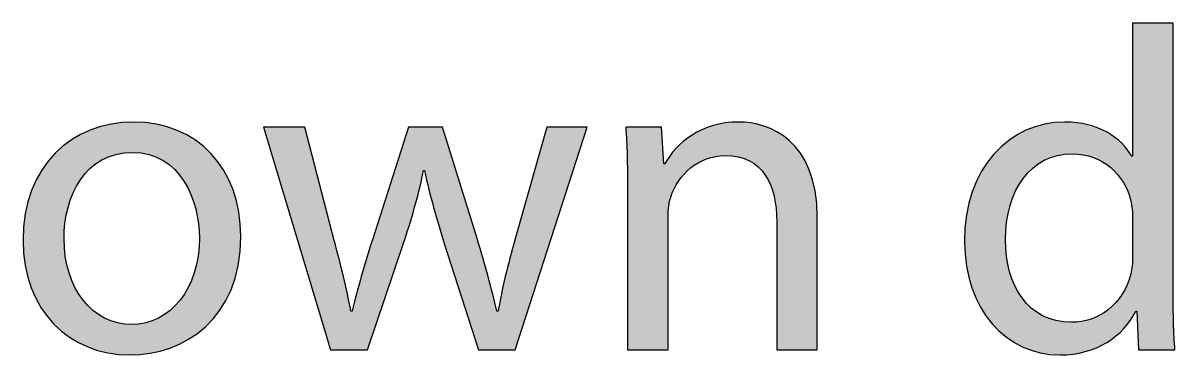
# Model space of a CAD drawing. Extents: x 28 to 546, y -814 to -28.
# Drawn here: x 147 to 212.3, y -46.7 to -27.8 of the extents above; entities that cross this region are included whole.
import ezdxf

# ---------------------------------------------------------------- set-up
doc = ezdxf.new("R2010")
doc.units = 0
doc.layers.add('LAYER_1', color=7, linetype='CONTINUOUS')

# ---------------------------------------------------------------- blocks, each defined once
blk = doc.blocks.new('*U13')
at = {"layer": 'LAYER_1', "color": 250}
for points in [[(150.821, -36.103), (150.7, -33.979), (150.821, -33.923)], [(150.842, -36.085), (150.821, -33.923), (150.842, -33.914)], [(150.992, -35.961), (150.842, -33.914), (150.992, -33.863)], [(151.14, -35.838), (150.992, -33.863), (151.14, -33.812)], [(151.26, -35.761), (151.14, -33.812), (151.26, -33.772)], [(151.308, -35.73), (151.26, -33.772), (151.308, -33.755)], [(151.42, -35.658), (151.308, -33.755), (151.42, -33.717)], [(151.492, -35.612), (151.42, -33.717), (151.492, -33.7)], [(151.646, -35.54), (151.492, -33.7), (151.646, -33.664)], [(151.846, -35.445), (151.646, -33.664), (151.846, -33.617)], [(151.878, -35.43), (151.846, -33.617), (151.878, -33.609)], [(152.005, -35.39), (151.878, -33.609), (152.005, -33.579)], [(152.024, -35.384), (152.005, -33.579), (152.024, -33.575)], [(152.298, -35.296), (152.024, -33.575), (152.298, -33.537)], [(152.383, -35.28), (152.298, -33.537), (152.383, -33.526)], [(152.457, -35.266), (152.383, -33.526), (152.457, -33.516)], [(152.65, -35.231), (152.457, -33.516), (152.65, -33.489)], [(152.754, -35.212), (152.65, -33.489), (152.754, -33.484)], [(152.78, -35.21), (152.754, -33.484), (152.78, -33.483)], [(153.089, -35.192), (152.78, -33.483), (153.089, -33.469)], [(153.193, -35.186), (153.089, -33.469), (153.193, -33.465)], [(153.245, -35.183), (153.193, -33.465), (153.245, -33.462)], [(153.297, -35.187), (153.245, -33.462), (153.297, -33.46)], [(153.245, -35.183), (153.245, -33.462), (153.297, -35.187)], [(153.297, -35.187), (153.297, -33.46), (153.597, -35.206)], [(153.597, -35.206), (153.597, -33.474), (153.735, -35.214)], [(153.735, -35.214), (153.735, -33.48), (153.964, -35.26)], [(153.964, -35.26), (153.964, -33.491), (153.987, -35.264)], [(153.987, -35.264), (153.987, -33.494), (154.187, -35.304)], [(154.187, -35.304), (154.187, -33.522), (154.236, -35.321)], [(154.236, -35.321), (154.236, -33.529), (154.361, -35.364)], [(154.361, -35.364), (154.361, -33.547), (154.601, -35.447)], [(154.601, -35.447), (154.601, -33.581), (154.603, -35.448)], [(154.603, -35.448), (154.603, -33.582), (154.718, -35.506)], [(154.718, -35.506), (154.718, -33.61), (154.982, -35.641)], [(154.982, -35.641), (154.982, -33.674), (155.055, -35.691)], [(155.055, -35.691), (155.055, -33.692), (155.206, -35.795)], [(155.206, -35.795), (155.206, -33.729), (155.326, -35.878)], [(155.326, -35.878), (155.326, -33.772), (155.36, -35.909)], [(155.36, -35.909), (155.36, -33.784), (155.371, -35.918)], [(155.371, -35.918), (155.371, -33.787), (155.636, -36.155)], [(155.636, -36.155), (155.636, -33.882), (155.665, -36.187)], [(155.665, -36.187), (155.665, -33.892), (155.779, -36.316)], [(155.779, -36.316), (155.779, -33.933), (155.901, -36.454)], [(149.581, -38.311), (149.428, -34.726), (149.581, -34.613)], [(149.639, -38.145), (149.581, -34.613), (149.639, -34.57)], [(149.669, -38.059), (149.639, -34.57), (149.669, -34.548)], [(149.777, -37.748), (149.669, -34.548), (149.777, -34.468)], [(149.87, -37.483), (149.777, -34.468), (149.87, -34.414)], [(149.977, -37.265), (149.87, -34.414), (149.977, -34.35)], [(150.06, -37.098), (149.977, -34.35), (150.06, -34.302)], [(150.168, -36.922), (150.06, -34.302), (150.168, -34.238)], [(150.191, -36.885), (150.168, -34.238), (150.191, -34.225)], [(150.282, -36.737), (150.191, -34.225), (150.282, -34.171)], [(150.294, -36.721), (150.282, -34.171), (150.294, -34.164)], [(150.432, -36.539), (150.294, -34.164), (150.432, -34.101)], [(150.535, -36.404), (150.432, -34.101), (150.535, -34.054)], [(150.699, -36.231), (150.535, -34.054), (150.699, -33.979)], [(150.7, -36.231), (150.699, -33.979), (150.7, -33.979)], [(155.901, -36.454), (155.901, -33.991), (155.912, -36.467)], [(155.912, -36.467), (155.912, -33.996), (155.934, -36.497)], [(155.934, -36.497), (155.934, -34.007), (156.156, -36.808)], [(156.156, -36.808), (156.156, -34.113), (156.178, -36.85)], [(156.178, -36.85), (156.178, -34.124), (156.316, -37.116)], [(156.316, -37.116), (156.316, -34.19), (156.395, -37.266)], [(156.395, -37.266), (156.395, -34.238), (156.422, -37.318)], [(156.422, -37.318), (156.422, -34.255), (156.549, -37.562)], [(156.549, -37.562), (156.549, -34.333), (156.739, -38.133)], [(156.739, -38.133), (156.739, -34.451), (156.817, -38.364)], [(156.817, -38.364), (156.817, -34.498), (156.821, -38.377)], [(156.821, -38.377), (156.821, -34.501), (156.916, -38.881)], [(156.916, -38.881), (156.916, -34.575), (156.956, -39.09)], [(156.956, -39.09), (156.956, -34.606), (156.979, -39.216)], [(148.853, -44.988), (148.777, -35.314), (148.853, -35.229)], [(149.205, -45.316), (148.853, -35.229), (149.205, -34.907)], [(148.853, -44.988), (148.853, -35.229), (149.205, -45.316)], [(149.296, -45.385), (149.205, -34.907), (149.296, -34.823)], [(149.205, -45.316), (149.205, -34.907), (149.296, -45.385)], [(149.355, -45.43), (149.296, -34.823), (149.355, -34.779)], [(149.296, -45.385), (149.296, -34.823), (149.355, -45.43)], [(149.411, -39.191), (149.355, -34.779), (149.411, -34.738)], [(149.428, -39.103), (149.411, -34.738), (149.428, -34.726)], [(156.979, -39.216), (156.979, -34.624), (157.031, -40.039)], [(148.39, -44.473), (148.092, -36.188), (148.39, -35.768)], [(148.45, -44.541), (148.39, -35.768), (148.45, -35.684)], [(148.39, -44.473), (148.39, -35.768), (148.45, -44.541)], [(148.777, -44.918), (148.45, -35.684), (148.777, -35.314)], [(148.45, -44.541), (148.45, -35.684), (148.777, -44.918)], [(148.777, -44.918), (148.777, -35.314), (148.853, -44.988)], [(148.046, -43.982), (147.78, -36.739), (148.046, -36.269)], [(148.092, -44.047), (148.046, -36.269), (148.092, -36.188)], [(148.046, -43.982), (148.046, -36.269), (148.092, -44.047)], [(148.092, -44.047), (148.092, -36.188), (148.39, -44.473)], [(147.747, -43.447), (147.519, -37.337), (147.747, -36.814)], [(147.78, -43.506), (147.747, -36.814), (147.78, -36.739)], [(147.747, -43.447), (147.747, -36.814), (147.78, -43.506)], [(147.78, -43.506), (147.78, -36.739), (148.046, -43.982)], [(147.497, -42.871), (147.31, -37.98), (147.497, -37.404)], [(147.519, -42.92), (147.497, -37.404), (147.519, -37.337)], [(147.497, -42.871), (147.497, -37.404), (147.519, -42.92)], [(147.519, -42.92), (147.519, -37.337), (147.747, -43.447)], [(147.297, -42.253), (147.157, -38.667), (147.297, -38.036)], [(147.31, -42.292), (147.297, -38.036), (147.31, -37.98)], [(147.297, -42.253), (147.297, -38.036), (147.31, -42.292)], [(147.31, -42.292), (147.31, -37.98), (147.497, -42.871)], [(147.151, -41.596), (147.063, -39.397), (147.151, -38.712)], [(147.157, -41.622), (147.151, -38.712), (147.157, -38.667)], [(147.151, -41.596), (147.151, -38.712), (147.157, -41.622)], [(147.157, -41.622), (147.157, -38.667), (147.297, -42.253)], [(147.062, -40.901), (147.032, -40.17), (147.062, -39.433)], [(147.063, -40.912), (147.062, -39.433), (147.063, -39.397)], [(147.062, -40.901), (147.062, -39.433), (147.063, -40.912)], [(147.063, -40.912), (147.063, -39.397), (147.151, -41.596)], [(149.355, -45.43), (149.355, -40.091), (149.411, -45.472)], [(157.031, -45.356), (156.979, -40.743), (157.031, -40.039)], [(149.411, -45.472), (149.411, -40.86), (149.428, -45.485)], [(149.428, -45.485), (149.428, -41.094), (149.581, -45.6)], [(156.956, -45.418), (156.916, -41.239), (156.956, -41.067)], [(156.979, -45.399), (156.956, -41.067), (156.979, -40.743)], [(149.581, -45.6), (149.581, -41.764), (149.639, -45.644)], [(156.817, -45.517), (156.739, -42.007), (156.817, -41.671)], [(156.821, -45.514), (156.817, -41.671), (156.821, -41.652)], [(156.916, -45.451), (156.821, -41.652), (156.916, -41.239)], [(149.639, -45.644), (149.639, -42.018), (149.669, -45.667)], [(149.669, -45.667), (149.669, -42.091), (149.777, -45.732)], [(149.777, -45.732), (149.777, -42.356), (149.87, -45.788)], [(156.739, -45.568), (156.549, -42.469), (156.739, -42.007)], [(149.87, -45.788), (149.87, -42.582), (149.977, -45.852)], [(149.977, -45.852), (149.977, -42.844), (150.06, -45.902)], [(150.06, -45.902), (150.06, -42.988), (150.168, -45.967)], [(156.316, -45.835), (156.178, -43.217), (156.316, -42.978)], [(156.395, -45.794), (156.316, -42.978), (156.395, -42.843)], [(156.422, -45.78), (156.395, -42.843), (156.422, -42.777)], [(156.549, -45.695), (156.422, -42.777), (156.549, -42.469)], [(150.168, -45.967), (150.168, -43.176), (150.191, -45.978)], [(150.191, -45.978), (150.191, -43.216), (150.282, -46.021)], [(150.282, -46.021), (150.282, -43.345), (150.294, -46.026)], [(150.294, -46.026), (150.294, -43.361), (150.432, -46.091)], [(150.432, -46.091), (150.432, -43.557), (150.535, -46.139)], [(150.535, -46.139), (150.535, -43.676), (150.699, -46.216)], [(155.779, -46.106), (155.665, -43.87), (155.779, -43.739)], [(155.901, -46.055), (155.779, -43.739), (155.901, -43.598)], [(155.912, -46.05), (155.901, -43.598), (155.912, -43.585)], [(155.934, -46.038), (155.912, -43.585), (155.934, -43.56)], [(156.156, -45.92), (155.934, -43.56), (156.156, -43.248)], [(156.178, -45.909), (156.156, -43.248), (156.178, -43.217)], [(150.699, -46.216), (150.699, -43.866), (150.7, -46.216)], [(150.7, -46.216), (150.7, -43.866), (150.821, -46.259)], [(150.821, -46.259), (150.821, -43.98), (150.842, -46.267)], [(150.842, -46.267), (150.842, -44), (150.992, -46.319)], [(150.992, -46.319), (150.992, -44.141), (151.14, -46.371)], [(151.14, -46.371), (151.14, -44.252), (151.26, -46.413)], [(151.26, -46.413), (151.26, -44.342), (151.308, -46.424)], [(151.308, -46.424), (151.308, -44.378), (151.42, -46.452)], [(155.055, -46.359), (154.982, -44.425), (155.055, -44.382)], [(155.206, -46.32), (155.055, -44.382), (155.206, -44.268)], [(155.326, -46.288), (155.206, -44.268), (155.326, -44.178)], [(155.36, -46.279), (155.326, -44.178), (155.36, -44.153)], [(155.371, -46.275), (155.36, -44.153), (155.371, -44.145)], [(155.636, -46.165), (155.371, -44.145), (155.636, -43.897)], [(155.665, -46.153), (155.636, -43.897), (155.665, -43.87)], [(151.42, -46.452), (151.42, -44.444), (151.492, -46.469)], [(151.492, -46.469), (151.492, -44.487), (151.646, -46.506)], [(151.646, -46.506), (151.646, -44.578), (151.846, -46.555)], [(151.846, -46.555), (151.846, -44.666), (151.878, -46.559)], [(151.878, -46.559), (151.878, -44.68), (152.005, -46.577)], [(152.005, -46.577), (152.005, -44.736), (152.024, -46.58)], [(152.024, -46.58), (152.024, -44.742), (152.298, -46.619)], [(152.298, -46.619), (152.298, -44.826), (152.383, -46.631)], [(152.383, -46.631), (152.383, -44.852), (152.457, -46.641)], [(152.457, -46.641), (152.457, -44.865), (152.65, -46.65)], [(152.65, -46.65), (152.65, -44.9), (152.754, -46.655)], [(152.754, -46.655), (152.754, -44.919), (152.78, -46.656)], [(152.78, -46.656), (152.78, -44.923), (153.089, -46.67)], [(153.245, -46.657), (153.193, -44.947), (153.245, -44.944)], [(153.297, -46.653), (153.245, -44.944), (153.297, -44.941)], [(153.597, -46.628), (153.297, -44.941), (153.597, -44.923)], [(153.735, -46.616), (153.597, -44.923), (153.735, -44.899)], [(153.964, -46.597), (153.735, -44.899), (153.964, -44.857)], [(153.987, -46.595), (153.964, -44.857), (153.987, -44.853)], [(154.187, -46.578), (153.987, -44.853), (154.187, -44.792)], [(154.236, -46.574), (154.187, -44.792), (154.236, -44.777)], [(154.361, -46.541), (154.236, -44.777), (154.361, -44.738)], [(154.601, -46.478), (154.361, -44.738), (154.601, -44.632)], [(154.603, -46.478), (154.601, -44.632), (154.603, -44.631)], [(154.718, -46.447), (154.603, -44.631), (154.718, -44.581)], [(154.982, -46.378), (154.718, -44.581), (154.982, -44.425)]]:
    blk.add_solid(points, dxfattribs=at)
at = {"layer": 'LAYER_1', "color": 250, "extrusion": (0, 0, -1)}
for points in [[(-150.821, -36.103), (-150.821, -33.923), (-150.842, -36.085)], [(-150.842, -36.085), (-150.842, -33.914), (-150.992, -35.961)], [(-150.992, -35.961), (-150.992, -33.863), (-151.14, -35.838)], [(-151.14, -35.838), (-151.14, -33.812), (-151.26, -35.761)], [(-151.26, -35.761), (-151.26, -33.772), (-151.308, -35.73)], [(-151.308, -35.73), (-151.308, -33.755), (-151.42, -35.658)], [(-151.42, -35.658), (-151.42, -33.717), (-151.492, -35.612)], [(-151.492, -35.612), (-151.492, -33.7), (-151.646, -35.54)], [(-151.646, -35.54), (-151.646, -33.664), (-151.846, -35.445)], [(-151.846, -35.445), (-151.846, -33.617), (-151.878, -35.43)], [(-151.878, -35.43), (-151.878, -33.609), (-152.005, -35.39)], [(-152.005, -35.39), (-152.005, -33.579), (-152.024, -35.384)], [(-152.024, -35.384), (-152.024, -33.575), (-152.298, -35.296)], [(-152.298, -35.296), (-152.298, -33.537), (-152.383, -35.28)], [(-152.383, -35.28), (-152.383, -33.526), (-152.457, -35.266)], [(-152.457, -35.266), (-152.457, -33.516), (-152.65, -35.231)], [(-152.65, -35.231), (-152.65, -33.489), (-152.754, -35.212)], [(-152.754, -35.212), (-152.754, -33.484), (-152.78, -35.21)], [(-152.78, -35.21), (-152.78, -33.483), (-153.089, -35.192)], [(-153.089, -35.192), (-153.089, -33.469), (-153.193, -35.186)], [(-153.193, -35.186), (-153.193, -33.465), (-153.245, -35.183)], [(-153.597, -35.206), (-153.297, -33.46), (-153.597, -33.474)], [(-153.735, -35.214), (-153.597, -33.474), (-153.735, -33.48)], [(-153.964, -35.26), (-153.735, -33.48), (-153.964, -33.491)], [(-153.987, -35.264), (-153.964, -33.491), (-153.987, -33.494)], [(-154.187, -35.304), (-153.987, -33.494), (-154.187, -33.522)], [(-154.236, -35.321), (-154.187, -33.522), (-154.236, -33.529)], [(-154.361, -35.364), (-154.236, -33.529), (-154.361, -33.547)], [(-154.601, -35.447), (-154.361, -33.547), (-154.601, -33.581)], [(-154.603, -35.448), (-154.601, -33.581), (-154.603, -33.582)], [(-154.718, -35.506), (-154.603, -33.582), (-154.718, -33.61)], [(-154.982, -35.641), (-154.718, -33.61), (-154.982, -33.674)], [(-155.055, -35.691), (-154.982, -33.674), (-155.055, -33.692)], [(-155.206, -35.795), (-155.055, -33.692), (-155.206, -33.729)], [(-155.326, -35.878), (-155.206, -33.729), (-155.326, -33.772)], [(-155.36, -35.909), (-155.326, -33.772), (-155.36, -33.784)], [(-155.371, -35.918), (-155.36, -33.784), (-155.371, -33.787)], [(-155.636, -36.155), (-155.371, -33.787), (-155.636, -33.882)], [(-155.665, -36.187), (-155.636, -33.882), (-155.665, -33.892)], [(-155.779, -36.316), (-155.665, -33.892), (-155.779, -33.933)], [(-155.901, -36.454), (-155.779, -33.933), (-155.901, -33.991)], [(-149.581, -38.311), (-149.581, -34.613), (-149.639, -38.145)], [(-149.639, -38.145), (-149.639, -34.57), (-149.669, -38.059)], [(-149.669, -38.059), (-149.669, -34.548), (-149.777, -37.748)], [(-149.777, -37.748), (-149.777, -34.468), (-149.87, -37.483)], [(-149.87, -37.483), (-149.87, -34.414), (-149.977, -37.265)], [(-149.977, -37.265), (-149.977, -34.35), (-150.06, -37.098)], [(-150.06, -37.098), (-150.06, -34.302), (-150.168, -36.922)], [(-150.168, -36.922), (-150.168, -34.238), (-150.191, -36.885)], [(-150.191, -36.885), (-150.191, -34.225), (-150.282, -36.737)], [(-150.282, -36.737), (-150.282, -34.171), (-150.294, -36.721)], [(-150.294, -36.721), (-150.294, -34.164), (-150.432, -36.539)], [(-150.432, -36.539), (-150.432, -34.101), (-150.535, -36.404)], [(-150.535, -36.404), (-150.535, -34.054), (-150.699, -36.231)], [(-150.699, -36.231), (-150.699, -33.979), (-150.7, -36.231)], [(-150.7, -36.231), (-150.7, -33.979), (-150.821, -36.103)], [(-155.912, -36.467), (-155.901, -33.991), (-155.912, -33.996)], [(-155.934, -36.497), (-155.912, -33.996), (-155.934, -34.007)], [(-156.156, -36.808), (-155.934, -34.007), (-156.156, -34.113)], [(-156.178, -36.85), (-156.156, -34.113), (-156.178, -34.124)], [(-156.316, -37.116), (-156.178, -34.124), (-156.316, -34.19)], [(-156.395, -37.266), (-156.316, -34.19), (-156.395, -34.238)], [(-156.422, -37.318), (-156.395, -34.238), (-156.422, -34.255)], [(-156.549, -37.562), (-156.422, -34.255), (-156.549, -34.333)], [(-156.739, -38.133), (-156.549, -34.333), (-156.739, -34.451)], [(-156.817, -38.364), (-156.739, -34.451), (-156.817, -34.498)], [(-156.821, -38.377), (-156.817, -34.498), (-156.821, -34.501)], [(-156.916, -38.881), (-156.821, -34.501), (-156.916, -34.575)], [(-156.956, -39.09), (-156.916, -34.575), (-156.956, -34.606)], [(-156.979, -39.216), (-156.956, -34.606), (-156.979, -34.624)], [(-149.355, -40.091), (-149.355, -34.779), (-149.411, -39.191)], [(-149.411, -39.191), (-149.411, -34.738), (-149.428, -39.103)], [(-149.428, -39.103), (-149.428, -34.726), (-149.581, -38.311)], [(-157.031, -40.039), (-156.979, -34.624), (-157.031, -34.664)], [(-157.031, -45.356), (-157.031, -34.664), (-157.279, -45.152)], [(-157.279, -45.152), (-157.031, -34.664), (-157.279, -34.856)], [(-157.279, -45.152), (-157.279, -34.856), (-157.38, -45.068)], [(-157.38, -45.068), (-157.279, -34.856), (-157.38, -34.954)], [(-157.38, -45.068), (-157.38, -34.954), (-157.7, -44.741)], [(-157.7, -44.741), (-157.38, -34.954), (-157.7, -35.261)], [(-157.7, -44.741), (-157.7, -35.261), (-157.808, -44.631)], [(-157.808, -44.631), (-157.7, -35.261), (-157.808, -35.39)], [(-157.808, -44.631), (-157.808, -35.39), (-158.078, -44.286)], [(-158.078, -44.286), (-157.808, -35.39), (-158.078, -35.712)], [(-158.078, -44.286), (-158.078, -35.712), (-158.195, -44.137)], [(-158.195, -44.137), (-158.078, -35.712), (-158.195, -35.885)], [(-158.195, -44.137), (-158.195, -35.885), (-158.412, -43.787)], [(-158.412, -43.787), (-158.195, -35.885), (-158.412, -36.206)], [(-158.412, -43.787), (-158.412, -36.206), (-158.536, -43.588)], [(-158.536, -43.588), (-158.412, -36.206), (-158.536, -36.436)], [(-158.536, -43.588), (-158.536, -36.436), (-158.7, -43.245)], [(-158.7, -43.245), (-158.536, -36.436), (-158.7, -36.741)], [(-158.7, -43.245), (-158.7, -36.741), (-158.827, -42.981)], [(-158.827, -42.981), (-158.7, -36.741), (-158.827, -37.043)], [(-158.827, -42.981), (-158.827, -37.043), (-158.94, -42.659)], [(-158.94, -42.659), (-158.827, -37.043), (-158.94, -37.315)], [(-158.94, -42.659), (-158.94, -37.315), (-159.061, -42.315)], [(-159.061, -42.315), (-158.94, -37.315), (-159.061, -37.705)], [(-159.061, -42.315), (-159.061, -37.705), (-159.13, -42.03)], [(-159.13, -42.03), (-159.061, -37.705), (-159.13, -37.926)], [(-159.13, -42.03), (-159.13, -37.926), (-159.235, -41.591)], [(-159.235, -41.591), (-159.13, -37.926), (-159.235, -38.42)], [(-159.235, -41.591), (-159.235, -38.42), (-159.268, -41.354)], [(-159.268, -41.354), (-159.235, -38.42), (-159.268, -38.572)], [(-159.268, -41.354), (-159.268, -38.572), (-159.343, -40.806)], [(-159.343, -40.806), (-159.268, -38.572), (-159.343, -39.181)], [(-159.343, -40.806), (-159.343, -39.181), (-159.352, -40.609)], [(-159.352, -40.609), (-159.343, -39.181), (-159.352, -39.251)], [(-159.352, -40.609), (-159.352, -39.251), (-159.38, -39.961)], [(-149.411, -45.472), (-149.355, -40.091), (-149.411, -40.86)], [(-149.428, -45.485), (-149.411, -40.86), (-149.428, -41.094)], [(-149.581, -45.6), (-149.428, -41.094), (-149.581, -41.764)], [(-156.956, -45.418), (-156.956, -41.067), (-156.979, -45.399)], [(-156.979, -45.399), (-156.979, -40.743), (-157.031, -45.356)], [(-149.639, -45.644), (-149.581, -41.764), (-149.639, -42.018)], [(-156.817, -45.517), (-156.817, -41.671), (-156.821, -45.514)], [(-156.821, -45.514), (-156.821, -41.652), (-156.916, -45.451)], [(-156.916, -45.451), (-156.916, -41.239), (-156.956, -45.418)], [(-149.669, -45.667), (-149.639, -42.018), (-149.669, -42.091)], [(-149.777, -45.732), (-149.669, -42.091), (-149.777, -42.356)], [(-149.87, -45.788), (-149.777, -42.356), (-149.87, -42.582)], [(-156.739, -45.568), (-156.739, -42.007), (-156.817, -45.517)], [(-149.977, -45.852), (-149.87, -42.582), (-149.977, -42.844)], [(-150.06, -45.902), (-149.977, -42.844), (-150.06, -42.988)], [(-150.168, -45.967), (-150.06, -42.988), (-150.168, -43.176)], [(-156.316, -45.835), (-156.316, -42.978), (-156.395, -45.794)], [(-156.395, -45.794), (-156.395, -42.843), (-156.422, -45.78)], [(-156.422, -45.78), (-156.422, -42.777), (-156.549, -45.695)], [(-156.549, -45.695), (-156.549, -42.469), (-156.739, -45.568)], [(-150.191, -45.978), (-150.168, -43.176), (-150.191, -43.216)], [(-150.282, -46.021), (-150.191, -43.216), (-150.282, -43.345)], [(-150.294, -46.026), (-150.282, -43.345), (-150.294, -43.361)], [(-150.432, -46.091), (-150.294, -43.361), (-150.432, -43.557)], [(-150.535, -46.139), (-150.432, -43.557), (-150.535, -43.676)], [(-150.699, -46.216), (-150.535, -43.676), (-150.699, -43.866)], [(-155.779, -46.106), (-155.779, -43.739), (-155.901, -46.055)], [(-155.901, -46.055), (-155.901, -43.598), (-155.912, -46.05)], [(-155.912, -46.05), (-155.912, -43.585), (-155.934, -46.038)], [(-155.934, -46.038), (-155.934, -43.56), (-156.156, -45.92)], [(-156.156, -45.92), (-156.156, -43.248), (-156.178, -45.909)], [(-156.178, -45.909), (-156.178, -43.217), (-156.316, -45.835)], [(-150.7, -46.216), (-150.699, -43.866), (-150.7, -43.866)], [(-150.821, -46.259), (-150.7, -43.866), (-150.821, -43.98)], [(-150.842, -46.267), (-150.821, -43.98), (-150.842, -44)], [(-150.992, -46.319), (-150.842, -44), (-150.992, -44.141)], [(-151.14, -46.371), (-150.992, -44.141), (-151.14, -44.252)], [(-151.26, -46.413), (-151.14, -44.252), (-151.26, -44.342)], [(-151.308, -46.424), (-151.26, -44.342), (-151.308, -44.378)], [(-151.42, -46.452), (-151.308, -44.378), (-151.42, -44.444)], [(-155.055, -46.359), (-155.055, -44.382), (-155.206, -46.32)], [(-155.206, -46.32), (-155.206, -44.268), (-155.326, -46.288)], [(-155.326, -46.288), (-155.326, -44.178), (-155.36, -46.279)], [(-155.36, -46.279), (-155.36, -44.153), (-155.371, -46.275)], [(-155.371, -46.275), (-155.371, -44.145), (-155.636, -46.165)], [(-155.636, -46.165), (-155.636, -43.897), (-155.665, -46.153)], [(-155.665, -46.153), (-155.665, -43.87), (-155.779, -46.106)], [(-151.492, -46.469), (-151.42, -44.444), (-151.492, -44.487)], [(-151.646, -46.506), (-151.492, -44.487), (-151.646, -44.578)], [(-151.846, -46.555), (-151.646, -44.578), (-151.846, -44.666)], [(-151.878, -46.559), (-151.846, -44.666), (-151.878, -44.68)], [(-152.005, -46.577), (-151.878, -44.68), (-152.005, -44.736)], [(-152.024, -46.58), (-152.005, -44.736), (-152.024, -44.742)], [(-152.298, -46.619), (-152.024, -44.742), (-152.298, -44.826)], [(-152.383, -46.631), (-152.298, -44.826), (-152.383, -44.852)], [(-152.457, -46.641), (-152.383, -44.852), (-152.457, -44.865)], [(-152.65, -46.65), (-152.457, -44.865), (-152.65, -44.9)], [(-152.754, -46.655), (-152.65, -44.9), (-152.754, -44.919)], [(-152.78, -46.656), (-152.754, -44.919), (-152.78, -44.923)], [(-153.089, -46.67), (-152.78, -44.923), (-153.089, -44.941)], [(-153.089, -46.67), (-153.089, -44.941), (-153.193, -46.662)], [(-153.193, -46.662), (-153.089, -44.941), (-153.193, -44.947)], [(-153.193, -46.662), (-153.193, -44.947), (-153.245, -46.657)], [(-153.245, -46.657), (-153.245, -44.944), (-153.297, -46.653)], [(-153.297, -46.653), (-153.297, -44.941), (-153.597, -46.628)], [(-153.597, -46.628), (-153.597, -44.923), (-153.735, -46.616)], [(-153.735, -46.616), (-153.735, -44.899), (-153.964, -46.597)], [(-153.964, -46.597), (-153.964, -44.857), (-153.987, -46.595)], [(-153.987, -46.595), (-153.987, -44.853), (-154.187, -46.578)], [(-154.187, -46.578), (-154.187, -44.792), (-154.236, -46.574)], [(-154.236, -46.574), (-154.236, -44.777), (-154.361, -46.541)], [(-154.361, -46.541), (-154.361, -44.738), (-154.601, -46.478)], [(-154.601, -46.478), (-154.601, -44.632), (-154.603, -46.478)], [(-154.603, -46.478), (-154.603, -44.631), (-154.718, -46.447)], [(-154.718, -46.447), (-154.718, -44.581), (-154.982, -46.378)], [(-154.982, -46.378), (-154.982, -44.425), (-155.055, -46.359)]]:
    blk.add_solid(points, dxfattribs=at)
blk = doc.blocks.new('*U14')
at = {"layer": 'LAYER_1', "color": 250, "extrusion": (0, 0, -1)}
for points in [[(-163.008, -41.537), (-160.659, -33.747), (-163.008, -33.747)], [(-164.47, -46.383), (-163.008, -33.747), (-164.47, -39.367)], [(-168.883, -39.443), (-168.883, -33.747), (-169.219, -38.349)], [(-169.219, -38.349), (-168.883, -33.747), (-169.219, -33.747)], [(-169.219, -38.349), (-169.219, -33.747), (-169.744, -36.201)], [(-169.744, -36.201), (-169.219, -33.747), (-169.744, -33.747)], [(-169.744, -36.201), (-169.744, -33.747), (-169.796, -36.201)], [(-169.796, -36.201), (-169.744, -33.747), (-169.796, -33.747)], [(-170.309, -38.306), (-169.796, -33.747), (-170.309, -33.747)], [(-170.815, -40.002), (-170.309, -33.747), (-170.815, -33.747)], [(-170.919, -40.352), (-170.815, -33.747), (-170.919, -34.084)], [(-176.741, -40.794), (-176.741, -33.747), (-179.012, -33.747)], [(-172.773, -46.139), (-170.919, -34.084), (-172.773, -40.065)], [(-168.595, -40.379), (-168.595, -34.645), (-168.883, -39.443)], [(-164.47, -46.383), (-164.47, -39.367), (-164.679, -46.383)], [(-164.679, -46.383), (-164.47, -39.367), (-164.679, -40.17)], [(-164.679, -46.383), (-164.679, -40.17), (-165.198, -46.383)], [(-165.198, -46.383), (-164.679, -40.17), (-165.198, -42.219)], [(-166.82, -45.613), (-166.82, -40.196), (-168.595, -40.379)], [(-172.851, -46.383), (-172.773, -40.065), (-172.851, -40.333)], [(-172.851, -46.383), (-172.851, -40.333), (-173.402, -46.383)], [(-173.402, -46.383), (-172.851, -40.333), (-173.402, -42.216)], [(-174.94, -46.383), (-174.94, -40.091), (-176.741, -40.794)], [(-166.559, -46.383), (-166.559, -41.063), (-166.82, -45.613)], [(-165.198, -46.383), (-165.198, -42.219), (-165.619, -46.383)], [(-165.619, -46.383), (-165.198, -42.219), (-165.619, -44.19)], [(-166.21, -46.383), (-166.21, -42.222), (-166.559, -46.383)], [(-173.402, -46.383), (-173.402, -42.216), (-173.895, -46.383)], [(-173.895, -46.383), (-173.402, -42.216), (-173.895, -44.19)], [(-174.378, -46.383), (-174.378, -42.219), (-174.94, -46.383)], [(-165.619, -46.383), (-165.619, -44.19), (-165.698, -46.383)], [(-165.698, -46.383), (-165.619, -44.19), (-165.698, -44.19)], [(-165.698, -46.383), (-165.698, -44.19), (-166.21, -46.383)], [(-173.895, -46.383), (-173.895, -44.19), (-173.974, -46.383)], [(-173.974, -46.383), (-173.895, -44.19), (-173.974, -44.19)], [(-173.974, -46.383), (-173.974, -44.19), (-174.378, -46.383)]]:
    blk.add_solid(points, dxfattribs=at)
at = {"layer": 'LAYER_1', "color": 250}
for points in [[(163.008, -41.537), (163.008, -33.747), (164.47, -46.383)], [(168.883, -39.443), (168.595, -34.645), (168.883, -33.747)], [(169.796, -36.201), (169.796, -33.747), (170.309, -38.306)], [(170.309, -38.306), (170.309, -33.747), (170.815, -40.002)], [(170.815, -40.002), (170.815, -33.747), (170.919, -40.352)], [(176.741, -40.794), (174.94, -40.091), (176.741, -33.747)], [(170.919, -40.352), (170.919, -34.084), (172.773, -46.139)], [(168.595, -40.379), (166.82, -40.196), (168.595, -34.645)], [(166.82, -45.613), (166.559, -41.063), (166.82, -40.196)], [(172.773, -46.139), (172.773, -40.065), (172.851, -46.383)], [(174.94, -46.383), (174.378, -42.219), (174.94, -40.091)], [(166.559, -46.383), (166.21, -42.222), (166.559, -41.063)], [(166.21, -46.383), (165.698, -44.19), (166.21, -42.222)], [(174.378, -46.383), (173.974, -44.19), (174.378, -42.219)]]:
    blk.add_solid(points, dxfattribs=at)
blk = doc.blocks.new('*U15')
at = {"layer": 'LAYER_1', "color": 250, "extrusion": (0, 0, -1)}
for points in [[(-181.285, -35.359), (-181.204, -33.747), (-181.285, -33.747)], [(-181.308, -37.167), (-181.285, -33.747), (-181.308, -33.747)], [(-181.308, -46.383), (-181.308, -33.747), (-183.24, -46.383)], [(-183.24, -46.383), (-181.308, -33.747), (-183.24, -33.747)], [(-183.24, -46.383), (-183.24, -33.747), (-183.371, -46.383)], [(-183.371, -46.383), (-183.24, -33.747), (-183.371, -35.836)], [(-185.526, -35.67), (-185.526, -33.895), (-185.778, -35.553)], [(-185.778, -35.553), (-185.778, -33.802), (-186.155, -35.452)], [(-186.155, -35.452), (-186.155, -33.662), (-186.292, -35.414)], [(-186.292, -35.414), (-186.292, -33.633), (-186.843, -35.366)], [(-188.214, -35.663), (-187.6, -33.46), (-188.214, -33.507)], [(-188.294, -35.718), (-188.214, -33.507), (-188.294, -33.513)], [(-188.72, -36.01), (-188.294, -33.513), (-188.72, -33.616)], [(-189.036, -36.374), (-188.72, -33.616), (-189.036, -33.691)], [(-189.118, -36.469), (-189.036, -33.691), (-189.118, -33.727)], [(-189.413, -37.023), (-189.118, -33.727), (-189.413, -33.857)], [(-189.615, -37.657), (-189.413, -33.857), (-189.615, -33.946)], [(-189.73, -38.354), (-189.615, -33.946), (-189.73, -33.997)], [(-184.469, -36.462), (-184.469, -34.556), (-184.51, -36.41)], [(-184.51, -36.41), (-184.51, -34.527), (-184.882, -36.061)], [(-184.882, -36.061), (-184.882, -34.257), (-184.963, -36.005)], [(-184.963, -36.005), (-184.963, -34.198), (-185.306, -35.772)], [(-185.306, -35.772), (-185.306, -34.013), (-185.526, -35.67)], [(-189.767, -39.099), (-189.73, -33.997), (-189.767, -34.013)], [(-189.767, -46.383), (-189.767, -34.013), (-189.781, -46.383)], [(-189.781, -46.383), (-189.767, -34.013), (-189.781, -34.019)], [(-189.781, -46.383), (-189.781, -34.019), (-190.488, -46.383)], [(-190.488, -46.383), (-189.781, -34.019), (-190.488, -34.524)], [(-190.488, -46.383), (-190.488, -34.524), (-190.814, -46.383)], [(-190.814, -46.383), (-190.488, -34.524), (-190.814, -34.851)], [(-183.945, -37.247), (-183.945, -35.083), (-184.046, -37.07)], [(-184.046, -37.07), (-184.046, -34.958), (-184.196, -36.809)], [(-184.196, -36.809), (-184.196, -34.816), (-184.469, -36.462)], [(-190.814, -46.383), (-190.814, -34.851), (-191.113, -46.383)], [(-191.113, -46.383), (-190.814, -34.851), (-191.113, -35.232)], [(-191.113, -46.383), (-191.113, -35.232), (-191.381, -46.383)], [(-191.381, -46.383), (-191.113, -35.232), (-191.381, -35.67)], [(-183.371, -46.383), (-183.371, -35.836), (-183.423, -46.383)], [(-183.423, -46.383), (-183.371, -35.836), (-183.423, -35.836)], [(-183.423, -46.383), (-183.423, -35.836), (-183.606, -46.383)], [(-183.606, -38.786), (-183.606, -35.537), (-183.645, -38.212)], [(-183.645, -38.212), (-183.645, -35.474), (-183.697, -37.993)], [(-183.697, -37.993), (-183.697, -35.389), (-183.762, -37.716)], [(-183.762, -37.716), (-183.762, -35.308), (-183.945, -37.247)], [(-191.381, -46.383), (-191.381, -35.67), (-191.613, -46.383)], [(-191.613, -46.383), (-191.381, -35.67), (-191.613, -36.17)], [(-191.613, -46.383), (-191.613, -36.17), (-191.802, -46.383)], [(-191.802, -46.383), (-191.613, -36.17), (-191.802, -36.733)], [(-191.802, -46.383), (-191.802, -36.733), (-191.945, -46.383)], [(-191.945, -46.383), (-191.802, -36.733), (-191.945, -37.363)], [(-191.945, -46.383), (-191.945, -37.363), (-192.034, -46.383)], [(-192.034, -46.383), (-191.945, -37.363), (-192.034, -38.064)], [(-192.034, -46.383), (-192.034, -38.064), (-192.065, -46.383)], [(-192.065, -46.383), (-192.034, -38.064), (-192.065, -38.838)]]:
    blk.add_solid(points, dxfattribs=at)
at = {"layer": 'LAYER_1', "color": 250}
for points in [[(181.285, -35.359), (181.285, -33.747), (181.308, -37.167)], [(185.526, -35.67), (185.306, -34.013), (185.526, -33.895)], [(185.778, -35.553), (185.526, -33.895), (185.778, -33.802)], [(186.155, -35.452), (185.778, -33.802), (186.155, -33.662)], [(186.292, -35.414), (186.155, -33.662), (186.292, -33.633)], [(186.843, -35.366), (186.292, -33.633), (186.843, -33.514)], [(186.847, -35.366), (186.843, -33.514), (186.847, -33.513)], [(186.843, -35.366), (186.843, -33.514), (186.847, -35.366)], [(187.591, -35.443), (186.847, -33.513), (187.591, -33.461)], [(186.847, -35.366), (186.847, -33.513), (187.591, -35.443)], [(187.6, -35.446), (187.591, -33.461), (187.6, -33.46)], [(187.591, -35.443), (187.591, -33.461), (187.6, -35.446)], [(187.6, -35.446), (187.6, -33.46), (188.214, -35.663)], [(188.214, -35.663), (188.214, -33.507), (188.294, -35.718)], [(188.294, -35.718), (188.294, -33.513), (188.72, -36.01)], [(188.72, -36.01), (188.72, -33.616), (189.036, -36.374)], [(189.036, -36.374), (189.036, -33.691), (189.118, -36.469)], [(189.118, -36.469), (189.118, -33.727), (189.413, -37.023)], [(189.413, -37.023), (189.413, -33.857), (189.615, -37.657)], [(189.615, -37.657), (189.615, -33.946), (189.73, -38.354)], [(184.469, -36.462), (184.196, -34.816), (184.469, -34.556)], [(184.51, -36.41), (184.469, -34.556), (184.51, -34.527)], [(184.882, -36.061), (184.51, -34.527), (184.882, -34.257)], [(184.963, -36.005), (184.882, -34.257), (184.963, -34.198)], [(185.306, -35.772), (184.963, -34.198), (185.306, -34.013)], [(189.73, -38.354), (189.73, -33.997), (189.767, -39.099)], [(183.945, -37.247), (183.762, -35.308), (183.945, -35.083)], [(184.046, -37.07), (183.945, -35.083), (184.046, -34.958)], [(184.196, -36.809), (184.046, -34.958), (184.196, -34.816)], [(183.606, -46.383), (183.423, -35.836), (183.606, -35.537)], [(183.645, -38.212), (183.606, -35.537), (183.645, -35.474)], [(183.697, -37.993), (183.645, -35.474), (183.697, -35.389)], [(183.762, -37.716), (183.697, -35.389), (183.762, -35.308)]]:
    blk.add_solid(points, dxfattribs=at)
blk = doc.blocks.new('*U16')
at = {"layer": 'LAYER_1', "color": 250, "extrusion": (0, 0, -1)}
for points in [[(-209.946, -44.499), (-209.946, -27.847), (-210.129, -44.19)], [(-210.129, -44.19), (-209.946, -27.847), (-210.129, -27.847)], [(-210.129, -44.19), (-210.129, -27.847), (-210.181, -44.19)], [(-210.181, -44.19), (-210.129, -27.847), (-210.181, -27.847)], [(-210.286, -46.383), (-210.181, -27.847), (-210.286, -27.847)], [(-210.286, -46.383), (-210.286, -27.847), (-212.244, -46.383)], [(-212.244, -46.383), (-210.286, -27.847), (-212.244, -27.847)], [(-203.894, -36.473), (-203.894, -33.93), (-203.925, -36.434)], [(-203.925, -36.434), (-203.925, -33.919), (-204, -36.345)], [(-204, -36.345), (-204, -33.895), (-204.203, -36.149)], [(-204.203, -36.149), (-204.203, -33.828), (-204.284, -36.07)], [(-204.284, -36.07), (-204.284, -33.801), (-204.509, -35.897)], [(-204.509, -35.897), (-204.509, -33.726), (-204.595, -35.831)], [(-204.595, -35.831), (-204.595, -33.698), (-204.712, -35.762)], [(-204.712, -35.762), (-204.712, -33.659), (-204.844, -35.684)], [(-204.844, -35.684), (-204.844, -33.615), (-204.932, -35.631)], [(-204.932, -35.631), (-204.932, -33.586), (-204.953, -35.622)], [(-204.953, -35.622), (-204.953, -33.579), (-205.208, -35.51)], [(-205.208, -35.51), (-205.208, -33.552), (-205.295, -35.473)], [(-205.295, -35.473), (-205.295, -33.543), (-205.601, -35.381)], [(-205.601, -35.381), (-205.601, -33.511), (-205.681, -35.357)], [(-205.681, -35.357), (-205.681, -33.502), (-205.821, -35.332)], [(-205.821, -35.332), (-205.821, -33.488), (-206.023, -35.297)], [(-206.023, -35.297), (-206.023, -33.466), (-206.082, -35.287)], [(-206.082, -35.287), (-206.082, -33.46), (-206.092, -35.286)], [(-206.092, -35.286), (-206.082, -33.46), (-206.092, -33.461)], [(-206.092, -35.286), (-206.092, -33.461), (-206.474, -35.264)], [(-206.474, -35.264), (-206.092, -33.461), (-206.474, -33.483)], [(-206.474, -35.264), (-206.474, -33.483), (-206.526, -35.261)], [(-206.526, -35.261), (-206.474, -33.483), (-206.526, -33.486)], [(-206.57, -35.265), (-206.526, -33.486), (-206.57, -33.489)], [(-206.777, -35.283), (-206.57, -33.489), (-206.777, -33.501)], [(-207.044, -35.307), (-206.777, -33.501), (-207.044, -33.551)], [(-207.149, -35.316), (-207.044, -33.551), (-207.149, -33.57)], [(-207.265, -35.347), (-207.149, -33.57), (-207.265, -33.592)], [(-207.412, -35.387), (-207.265, -33.592), (-207.412, -33.619)], [(-207.591, -35.436), (-207.412, -33.619), (-207.591, -33.676)], [(-207.723, -35.472), (-207.591, -33.676), (-207.723, -33.719)], [(-207.905, -35.558), (-207.723, -33.719), (-207.905, -33.777)], [(-207.986, -35.596), (-207.905, -33.777), (-207.986, -33.803)], [(-208.106, -35.654), (-207.986, -33.803), (-208.106, -33.86)], [(-208.243, -35.719), (-208.106, -33.86), (-208.243, -33.924)], [(-208.484, -35.89), (-208.243, -33.924), (-208.484, -34.038)], [(-202.806, -39.132), (-202.806, -34.613), (-202.929, -38.535)], [(-202.929, -38.535), (-202.929, -34.5), (-202.975, -38.313)], [(-202.975, -38.313), (-202.975, -34.472), (-202.998, -38.202)], [(-202.998, -38.202), (-202.998, -34.459), (-203.268, -37.488)], [(-203.268, -37.488), (-203.268, -34.299), (-203.312, -37.371)], [(-203.312, -37.371), (-203.312, -34.273), (-203.458, -37.1)], [(-203.458, -37.1), (-203.458, -34.187), (-203.513, -36.998)], [(-203.513, -36.998), (-203.513, -34.155), (-203.677, -36.752)], [(-203.677, -36.752), (-203.677, -34.058), (-203.688, -36.736)], [(-203.688, -36.736), (-203.688, -34.051), (-203.742, -36.655)], [(-203.742, -36.655), (-203.742, -34.019), (-203.894, -36.473)], [(-208.497, -35.899), (-208.484, -34.038), (-208.497, -34.044)], [(-208.579, -35.957), (-208.497, -34.044), (-208.579, -34.105)], [(-208.703, -36.045), (-208.579, -34.105), (-208.703, -34.197)], [(-208.999, -36.34), (-208.703, -34.197), (-208.999, -34.416)], [(-209, -36.342), (-208.999, -34.416), (-209, -34.417)], [(-209.098, -36.439), (-209, -34.417), (-209.098, -34.49)], [(-209.328, -36.759), (-209.098, -34.49), (-209.328, -34.661)], [(-202.74, -40.144), (-202.74, -34.673), (-202.769, -39.702)], [(-202.769, -39.702), (-202.769, -34.647), (-202.799, -39.233)], [(-202.799, -39.233), (-202.799, -34.619), (-202.806, -39.132)], [(-209.356, -36.798), (-209.328, -34.661), (-209.356, -34.697)], [(-209.423, -36.892), (-209.356, -34.697), (-209.423, -34.783)], [(-209.448, -36.943), (-209.423, -34.783), (-209.448, -34.817)], [(-209.64, -37.326), (-209.448, -34.817), (-209.64, -35.064)], [(-209.672, -37.39), (-209.64, -35.064), (-209.672, -35.106)], [(-209.826, -37.875), (-209.672, -35.106), (-209.826, -35.304)], [(-209.842, -37.924), (-209.826, -35.304), (-209.842, -35.324)], [(-209.894, -38.234), (-209.842, -35.324), (-209.894, -35.392)], [(-209.923, -38.407), (-209.894, -35.392), (-209.923, -35.392)], [(-209.946, -38.89), (-209.923, -35.392), (-209.946, -35.392)], [(-202.769, -45.65), (-202.74, -40.144), (-202.769, -40.597)], [(-202.799, -45.669), (-202.769, -40.597), (-202.799, -41.079)], [(-202.806, -45.672), (-202.799, -41.079), (-202.806, -41.111)], [(-202.929, -45.747), (-202.806, -41.111), (-202.929, -41.725)], [(-202.975, -45.775), (-202.929, -41.725), (-202.975, -41.953)], [(-209.894, -44.587), (-209.894, -41.77), (-209.923, -44.537)], [(-209.923, -44.537), (-209.923, -41.599), (-209.946, -44.499)], [(-202.998, -45.789), (-202.975, -41.953), (-202.998, -42.015)], [(-203.268, -45.952), (-202.998, -42.015), (-203.268, -42.747)], [(-209.826, -44.702), (-209.826, -42.123), (-209.842, -44.675)], [(-209.842, -44.675), (-209.842, -42.075), (-209.894, -44.587)], [(-203.312, -45.979), (-203.268, -42.747), (-203.312, -42.83)], [(-203.458, -46.067), (-203.312, -42.83), (-203.458, -43.107)], [(-203.513, -46.1), (-203.458, -43.107), (-203.513, -43.19)], [(-209.423, -45.197), (-209.423, -43.103), (-209.448, -45.172)], [(-209.448, -45.172), (-209.448, -43.054), (-209.64, -44.933)], [(-209.64, -44.933), (-209.64, -42.688), (-209.672, -44.893)], [(-209.672, -44.893), (-209.672, -42.59), (-209.826, -44.702)], [(-203.677, -46.2), (-203.513, -43.19), (-203.677, -43.44)], [(-203.688, -46.207), (-203.677, -43.44), (-203.688, -43.453)], [(-203.742, -46.225), (-203.688, -43.453), (-203.742, -43.519)], [(-203.894, -46.276), (-203.742, -43.519), (-203.894, -43.704)], [(-203.925, -46.287), (-203.894, -43.704), (-203.925, -43.742)], [(-204, -46.312), (-203.925, -43.742), (-204, -43.815)], [(-208.999, -45.595), (-208.999, -43.7), (-209, -45.594)], [(-209, -45.594), (-209, -43.698), (-209.098, -45.502)], [(-209.098, -45.502), (-209.098, -43.57), (-209.328, -45.286)], [(-209.328, -45.286), (-209.328, -43.268), (-209.356, -45.26)], [(-209.356, -45.26), (-209.356, -43.231), (-209.423, -45.197)], [(-212.244, -46.383), (-212.244, -43.12), (-212.348, -46.383)], [(-204.203, -46.38), (-204, -43.815), (-204.203, -44.013)], [(-204.284, -46.408), (-204.203, -44.013), (-204.284, -44.075)], [(-204.509, -46.483), (-204.284, -44.075), (-204.509, -44.248)], [(-204.595, -46.512), (-204.509, -44.248), (-204.595, -44.299)], [(-204.712, -46.552), (-204.595, -44.299), (-204.712, -44.368)], [(-204.844, -46.566), (-204.712, -44.368), (-204.844, -44.446)], [(-208.106, -46.154), (-208.106, -44.404), (-208.243, -46.083)], [(-208.243, -46.083), (-208.243, -44.314), (-208.484, -45.959)], [(-208.484, -45.959), (-208.484, -44.155), (-208.497, -45.95)], [(-208.497, -45.95), (-208.497, -44.146), (-208.579, -45.892)], [(-208.579, -45.892), (-208.579, -44.092), (-208.703, -45.804)], [(-208.703, -45.804), (-208.703, -43.976), (-208.999, -45.595)], [(-204.932, -46.575), (-204.844, -44.446), (-204.932, -44.485)], [(-204.953, -46.578), (-204.932, -44.485), (-204.953, -44.494)], [(-205.208, -46.605), (-204.953, -44.494), (-205.208, -44.605)], [(-205.295, -46.614), (-205.208, -44.605), (-205.295, -44.63)], [(-205.601, -46.647), (-205.295, -44.63), (-205.601, -44.721)], [(-205.681, -46.655), (-205.601, -44.721), (-205.681, -44.734)], [(-205.821, -46.67), (-205.681, -44.734), (-205.821, -44.758)], [(-205.821, -46.67), (-205.821, -44.758), (-206.023, -46.657)], [(-206.023, -46.657), (-205.821, -44.758), (-206.023, -44.792)], [(-206.023, -46.657), (-206.023, -44.792), (-206.082, -46.653)], [(-206.082, -46.653), (-206.023, -44.792), (-206.082, -44.796)], [(-206.082, -46.653), (-206.082, -44.796), (-206.092, -46.653)], [(-206.092, -46.653), (-206.082, -44.796), (-206.092, -44.796)], [(-206.092, -46.653), (-206.092, -44.796), (-206.474, -46.628)], [(-206.474, -46.628), (-206.092, -44.796), (-206.474, -44.817)], [(-206.474, -46.628), (-206.474, -44.817), (-206.526, -46.624)], [(-206.526, -46.624), (-206.526, -44.812), (-206.57, -46.622)], [(-206.57, -46.622), (-206.57, -44.809), (-206.777, -46.58)], [(-206.777, -46.58), (-206.777, -44.792), (-207.044, -46.526)], [(-207.044, -46.526), (-207.044, -44.77), (-207.149, -46.504)], [(-207.149, -46.504), (-207.149, -44.743), (-207.265, -46.481)], [(-207.265, -46.481), (-207.265, -44.713), (-207.412, -46.43)], [(-207.412, -46.43), (-207.412, -44.676), (-207.591, -46.367)], [(-207.591, -46.367), (-207.591, -44.631), (-207.723, -46.321)], [(-207.723, -46.321), (-207.723, -44.572), (-207.905, -46.257)], [(-207.905, -46.257), (-207.905, -44.493), (-207.986, -46.216)], [(-207.986, -46.216), (-207.986, -44.457), (-208.106, -46.154)]]:
    blk.add_solid(points, dxfattribs=at)
at = {"layer": 'LAYER_1', "color": 250}
for points in [[(210.181, -44.19), (210.181, -27.847), (210.286, -46.383)], [(203.894, -36.473), (203.742, -34.019), (203.894, -33.93)], [(203.925, -36.434), (203.894, -33.93), (203.925, -33.919)], [(204, -36.345), (203.925, -33.919), (204, -33.895)], [(204.203, -36.149), (204, -33.895), (204.203, -33.828)], [(204.284, -36.07), (204.203, -33.828), (204.284, -33.801)], [(204.509, -35.897), (204.284, -33.801), (204.509, -33.726)], [(204.595, -35.831), (204.509, -33.726), (204.595, -33.698)], [(204.712, -35.762), (204.595, -33.698), (204.712, -33.659)], [(204.844, -35.684), (204.712, -33.659), (204.844, -33.615)], [(204.932, -35.631), (204.844, -33.615), (204.932, -33.586)], [(204.953, -35.622), (204.932, -33.586), (204.953, -33.579)], [(205.208, -35.51), (204.953, -33.579), (205.208, -33.552)], [(205.295, -35.473), (205.208, -33.552), (205.295, -33.543)], [(205.601, -35.381), (205.295, -33.543), (205.601, -33.511)], [(205.681, -35.357), (205.601, -33.511), (205.681, -33.502)], [(205.821, -35.332), (205.681, -33.502), (205.821, -33.488)], [(206.023, -35.297), (205.821, -33.488), (206.023, -33.466)], [(206.082, -35.287), (206.023, -33.466), (206.082, -33.46)], [(206.526, -35.261), (206.526, -33.486), (206.57, -35.265)], [(206.57, -35.265), (206.57, -33.489), (206.777, -35.283)], [(206.777, -35.283), (206.777, -33.501), (207.044, -35.307)], [(207.044, -35.307), (207.044, -33.551), (207.149, -35.316)], [(207.149, -35.316), (207.149, -33.57), (207.265, -35.347)], [(207.265, -35.347), (207.265, -33.592), (207.412, -35.387)], [(207.412, -35.387), (207.412, -33.619), (207.591, -35.436)], [(207.591, -35.436), (207.591, -33.676), (207.723, -35.472)], [(207.723, -35.472), (207.723, -33.719), (207.905, -35.558)], [(207.905, -35.558), (207.905, -33.777), (207.986, -35.596)], [(207.986, -35.596), (207.986, -33.803), (208.106, -35.654)], [(208.106, -35.654), (208.106, -33.86), (208.243, -35.719)], [(208.243, -35.719), (208.243, -33.924), (208.484, -35.89)], [(202.806, -39.132), (202.799, -34.619), (202.806, -34.613)], [(202.929, -38.535), (202.806, -34.613), (202.929, -34.5)], [(202.975, -38.313), (202.929, -34.5), (202.975, -34.472)], [(202.998, -38.202), (202.975, -34.472), (202.998, -34.459)], [(203.268, -37.488), (202.998, -34.459), (203.268, -34.299)], [(203.312, -37.371), (203.268, -34.299), (203.312, -34.273)], [(203.458, -37.1), (203.312, -34.273), (203.458, -34.187)], [(203.513, -36.998), (203.458, -34.187), (203.513, -34.155)], [(203.677, -36.752), (203.513, -34.155), (203.677, -34.058)], [(203.688, -36.736), (203.677, -34.058), (203.688, -34.051)], [(203.742, -36.655), (203.688, -34.051), (203.742, -34.019)], [(208.484, -35.89), (208.484, -34.038), (208.497, -35.899)], [(208.497, -35.899), (208.497, -34.044), (208.579, -35.957)], [(208.579, -35.957), (208.579, -34.105), (208.703, -36.045)], [(208.703, -36.045), (208.703, -34.197), (208.999, -36.34)], [(208.999, -36.34), (208.999, -34.416), (209, -36.342)], [(209, -36.342), (209, -34.417), (209.098, -36.439)], [(209.098, -36.439), (209.098, -34.49), (209.328, -36.759)], [(202.74, -45.623), (202.085, -35.278), (202.74, -34.673)], [(202.769, -39.702), (202.74, -34.673), (202.769, -34.647)], [(202.799, -39.233), (202.769, -34.647), (202.799, -34.619)], [(209.328, -36.759), (209.328, -34.661), (209.356, -36.798)], [(209.356, -36.798), (209.356, -34.697), (209.423, -36.892)], [(209.423, -36.892), (209.423, -34.783), (209.448, -36.943)], [(209.448, -36.943), (209.448, -34.817), (209.64, -37.326)], [(209.64, -37.326), (209.64, -35.064), (209.672, -37.39)], [(209.672, -37.39), (209.672, -35.106), (209.826, -37.875)], [(201.974, -44.898), (201.386, -36.253), (201.974, -35.433)], [(202.085, -45.003), (201.974, -35.433), (202.085, -35.278)], [(201.974, -44.898), (201.974, -35.433), (202.085, -45.003)], [(202.085, -45.003), (202.085, -35.278), (202.74, -45.623)], [(209.826, -37.875), (209.826, -35.304), (209.842, -37.924)], [(209.842, -37.924), (209.842, -35.324), (209.894, -38.234)], [(209.894, -38.234), (209.894, -35.392), (209.923, -38.407)], [(209.923, -38.407), (209.923, -35.392), (209.946, -38.89)], [(201.321, -43.967), (200.858, -37.414), (201.321, -36.395)], [(201.386, -44.058), (201.321, -36.395), (201.386, -36.253)], [(201.321, -43.967), (201.321, -36.395), (201.386, -44.058)], [(201.386, -44.058), (201.386, -36.253), (201.974, -44.898)], [(200.832, -42.871), (200.526, -38.75), (200.832, -37.519)], [(200.858, -42.929), (200.832, -37.519), (200.858, -37.414)], [(200.832, -42.871), (200.832, -37.519), (200.858, -42.929)], [(200.858, -42.929), (200.858, -37.414), (201.321, -43.967)], [(200.524, -41.626), (200.417, -40.248), (200.524, -38.786)], [(200.526, -41.637), (200.524, -38.786), (200.526, -38.75)], [(200.524, -41.626), (200.524, -38.786), (200.526, -41.637)], [(200.526, -41.637), (200.526, -38.75), (200.832, -42.871)], [(202.74, -45.623), (202.74, -40.144), (202.769, -45.65)], [(202.769, -45.65), (202.769, -40.597), (202.799, -45.669)], [(202.799, -45.669), (202.799, -41.079), (202.806, -45.672)], [(202.806, -45.672), (202.806, -41.111), (202.929, -45.747)], [(209.946, -44.499), (209.923, -41.599), (209.946, -41.083)], [(202.929, -45.747), (202.929, -41.725), (202.975, -45.775)], [(209.894, -44.587), (209.842, -42.075), (209.894, -41.77)], [(209.923, -44.537), (209.894, -41.77), (209.923, -41.599)], [(202.975, -45.775), (202.975, -41.953), (202.998, -45.789)], [(202.998, -45.789), (202.998, -42.015), (203.268, -45.952)], [(209.826, -44.702), (209.672, -42.59), (209.826, -42.123)], [(209.842, -44.675), (209.826, -42.123), (209.842, -42.075)], [(203.268, -45.952), (203.268, -42.747), (203.312, -45.979)], [(203.312, -45.979), (203.312, -42.83), (203.458, -46.067)], [(203.458, -46.067), (203.458, -43.107), (203.513, -46.1)], [(209.423, -45.197), (209.356, -43.231), (209.423, -43.103)], [(209.448, -45.172), (209.423, -43.103), (209.448, -43.054)], [(209.64, -44.933), (209.448, -43.054), (209.64, -42.688)], [(209.672, -44.893), (209.64, -42.688), (209.672, -42.59)], [(203.513, -46.1), (203.513, -43.19), (203.677, -46.2)], [(203.677, -46.2), (203.677, -43.44), (203.688, -46.207)], [(203.688, -46.207), (203.688, -43.453), (203.742, -46.225)], [(203.742, -46.225), (203.742, -43.519), (203.894, -46.276)], [(203.894, -46.276), (203.894, -43.704), (203.925, -46.287)], [(203.925, -46.287), (203.925, -43.742), (204, -46.312)], [(208.999, -45.595), (208.703, -43.976), (208.999, -43.7)], [(209, -45.594), (208.999, -43.7), (209, -43.698)], [(209.098, -45.502), (209, -43.698), (209.098, -43.57)], [(209.328, -45.286), (209.098, -43.57), (209.328, -43.268)], [(209.356, -45.26), (209.328, -43.268), (209.356, -43.231)], [(204, -46.312), (204, -43.815), (204.203, -46.38)], [(204.203, -46.38), (204.203, -44.013), (204.284, -46.408)], [(204.284, -46.408), (204.284, -44.075), (204.509, -46.483)], [(204.509, -46.483), (204.509, -44.248), (204.595, -46.512)], [(204.595, -46.512), (204.595, -44.299), (204.712, -46.552)], [(204.712, -46.552), (204.712, -44.368), (204.844, -46.566)], [(208.106, -46.154), (207.986, -44.457), (208.106, -44.404)], [(208.243, -46.083), (208.106, -44.404), (208.243, -44.314)], [(208.484, -45.959), (208.243, -44.314), (208.484, -44.155)], [(208.497, -45.95), (208.484, -44.155), (208.497, -44.146)], [(208.579, -45.892), (208.497, -44.146), (208.579, -44.092)], [(208.703, -45.804), (208.579, -44.092), (208.703, -43.976)], [(204.844, -46.566), (204.844, -44.446), (204.932, -46.575)], [(204.932, -46.575), (204.932, -44.485), (204.953, -46.578)], [(204.953, -46.578), (204.953, -44.494), (205.208, -46.605)], [(205.208, -46.605), (205.208, -44.605), (205.295, -46.614)], [(205.295, -46.614), (205.295, -44.63), (205.601, -46.647)], [(205.601, -46.647), (205.601, -44.721), (205.681, -46.655)], [(205.681, -46.655), (205.681, -44.734), (205.821, -46.67)], [(206.526, -46.624), (206.474, -44.817), (206.526, -44.812)], [(206.57, -46.622), (206.526, -44.812), (206.57, -44.809)], [(206.777, -46.58), (206.57, -44.809), (206.777, -44.792)], [(207.044, -46.526), (206.777, -44.792), (207.044, -44.77)], [(207.149, -46.504), (207.044, -44.77), (207.149, -44.743)], [(207.265, -46.481), (207.149, -44.743), (207.265, -44.713)], [(207.412, -46.43), (207.265, -44.713), (207.412, -44.676)], [(207.591, -46.367), (207.412, -44.676), (207.591, -44.631)], [(207.723, -46.321), (207.591, -44.631), (207.723, -44.572)], [(207.905, -46.257), (207.723, -44.572), (207.905, -44.493)], [(207.986, -46.216), (207.905, -44.493), (207.986, -44.457)]]:
    blk.add_solid(points, dxfattribs=at)
blk = doc.blocks.new('BLOCK_2')
at = {"layer": 'LAYER_1'}
for points, knots in [([(212.244, -27.847), (212.244, -27.847), (212.244, -43.12), (212.244, -43.12), (212.244, -44.242), (212.27, -45.522), (212.348, -46.383), (212.348, -46.383), (210.286, -46.383), (210.286, -46.383), (210.286, -46.383), (210.181, -44.19), (210.181, -44.19), (210.181, -44.19), (210.129, -44.19), (210.129, -44.19), (209.424, -45.6), (207.884, -46.67), (205.821, -46.67), (202.767, -46.67), (200.417, -44.086), (200.417, -40.248), (200.391, -36.045), (203.002, -33.46), (206.082, -33.46), (208.014, -33.46), (209.32, -34.374), (209.894, -35.392), (209.894, -35.392), (209.946, -35.392), (209.946, -35.392), (209.946, -35.392), (209.946, -27.847), (209.946, -27.847), (209.946, -27.847), (212.244, -27.847), (212.244, -27.847)], [0, 0, 0, 0, 1, 1, 1, 2, 2, 2, 3, 3, 3, 4, 4, 4, 5, 5, 5, 6, 6, 6, 7, 7, 7, 8, 8, 8, 9, 9, 9, 10, 10, 10, 11, 11, 11, 12, 12, 12, 12]), ([(159.38, -39.961), (159.38, -44.634), (156.143, -46.67), (153.089, -46.67), (149.668, -46.67), (147.032, -44.164), (147.032, -40.17), (147.032, -35.94), (149.799, -33.46), (153.297, -33.46), (156.926, -33.46), (159.38, -36.097), (159.38, -39.961)], [0, 0, 0, 0, 1, 1, 1, 2, 2, 2, 3, 3, 3, 4, 4, 4, 4]), ([(163.008, -33.747), (163.008, -33.747), (164.679, -40.17), (164.679, -40.17), (165.045, -41.58), (165.384, -42.885), (165.619, -44.19), (165.619, -44.19), (165.698, -44.19), (165.698, -44.19), (165.985, -42.911), (166.402, -41.553), (166.82, -40.196), (166.82, -40.196), (168.883, -33.747), (168.883, -33.747), (168.883, -33.747), (170.815, -33.747), (170.815, -33.747), (170.815, -33.747), (172.773, -40.065), (172.773, -40.065), (173.242, -41.58), (173.608, -42.911), (173.895, -44.19), (173.895, -44.19), (173.974, -44.19), (173.974, -44.19), (174.182, -42.911), (174.522, -41.58), (174.94, -40.091), (174.94, -40.091), (176.741, -33.747), (176.741, -33.747), (176.741, -33.747), (179.012, -33.747), (179.012, -33.747), (179.012, -33.747), (174.94, -46.383), (174.94, -46.383), (174.94, -46.383), (172.851, -46.383), (172.851, -46.383), (172.851, -46.383), (170.919, -40.352), (170.919, -40.352), (170.475, -38.943), (170.11, -37.69), (169.796, -36.201), (169.796, -36.201), (169.744, -36.201), (169.744, -36.201), (169.431, -37.716), (169.039, -39.021), (168.595, -40.379), (168.595, -40.379), (166.559, -46.383), (166.559, -46.383), (166.559, -46.383), (164.47, -46.383), (164.47, -46.383), (164.47, -46.383), (160.659, -33.747), (160.659, -33.747), (160.659, -33.747), (163.008, -33.747), (163.008, -33.747)], [0, 0, 0, 0, 1, 1, 1, 2, 2, 2, 3, 3, 3, 4, 4, 4, 5, 5, 5, 6, 6, 6, 7, 7, 7, 8, 8, 8, 9, 9, 9, 10, 10, 10, 11, 11, 11, 12, 12, 12, 13, 13, 13, 14, 14, 14, 15, 15, 15, 16, 16, 16, 17, 17, 17, 18, 18, 18, 19, 19, 19, 20, 20, 20, 21, 21, 21, 22, 22, 22, 22]), ([(181.308, -37.167), (181.308, -35.862), (181.282, -34.792), (181.204, -33.747), (181.204, -33.747), (183.24, -33.747), (183.24, -33.747), (183.24, -33.747), (183.371, -35.836), (183.371, -35.836), (183.371, -35.836), (183.423, -35.836), (183.423, -35.836), (184.05, -34.635), (185.512, -33.46), (187.6, -33.46), (189.349, -33.46), (192.065, -34.504), (192.065, -38.838), (192.065, -38.838), (192.065, -46.383), (192.065, -46.383), (192.065, -46.383), (189.767, -46.383), (189.767, -46.383), (189.767, -46.383), (189.767, -39.099), (189.767, -39.099), (189.767, -37.063), (189.01, -35.366), (186.843, -35.366), (185.329, -35.366), (184.154, -36.436), (183.762, -37.716), (183.658, -38.003), (183.606, -38.394), (183.606, -38.786), (183.606, -38.786), (183.606, -46.383), (183.606, -46.383), (183.606, -46.383), (181.308, -46.383), (181.308, -46.383), (181.308, -46.383), (181.308, -37.167), (181.308, -37.167)], [0, 0, 0, 0, 1, 1, 1, 2, 2, 2, 3, 3, 3, 4, 4, 4, 5, 5, 5, 6, 6, 6, 7, 7, 7, 8, 8, 8, 9, 9, 9, 10, 10, 10, 11, 11, 11, 12, 12, 12, 13, 13, 13, 14, 14, 14, 15, 15, 15, 15]), ([(149.355, -40.091), (149.355, -42.859), (150.948, -44.947), (153.193, -44.947), (155.386, -44.947), (157.031, -42.885), (157.031, -40.039), (157.031, -37.898), (155.96, -35.183), (153.245, -35.183), (150.53, -35.183), (149.355, -37.69), (149.355, -40.091)], [0, 0, 0, 0, 1, 1, 1, 2, 2, 2, 3, 3, 3, 4, 4, 4, 4]), ([(209.946, -38.89), (209.946, -38.603), (209.92, -38.212), (209.842, -37.924), (209.502, -36.462), (208.249, -35.261), (206.526, -35.261), (204.15, -35.261), (202.74, -37.35), (202.74, -40.144), (202.74, -42.702), (203.994, -44.817), (206.474, -44.817), (208.014, -44.817), (209.424, -43.799), (209.842, -42.075), (209.92, -41.762), (209.946, -41.449), (209.946, -41.083), (209.946, -41.083), (209.946, -38.89), (209.946, -38.89)], [0, 0, 0, 0, 1, 1, 1, 2, 2, 2, 3, 3, 3, 4, 4, 4, 5, 5, 5, 6, 6, 6, 7, 7, 7, 7])]:
    blk.add_open_spline(points, degree=3, knots=knots, dxfattribs=at)
at = {"layer": 'LAYER_1', "color": 250}
for name in ['*U16', '*U13', '*U14', '*U15']:
    blk.add_blockref(name, (0, 0), dxfattribs=at)

msp = doc.modelspace()

# ---------------------------------------------------------------- block references
at = {"layer": 'LAYER_1'}
msp.add_blockref('BLOCK_2', (0, 0), dxfattribs=at)

doc.saveas('drawing.dxf')
